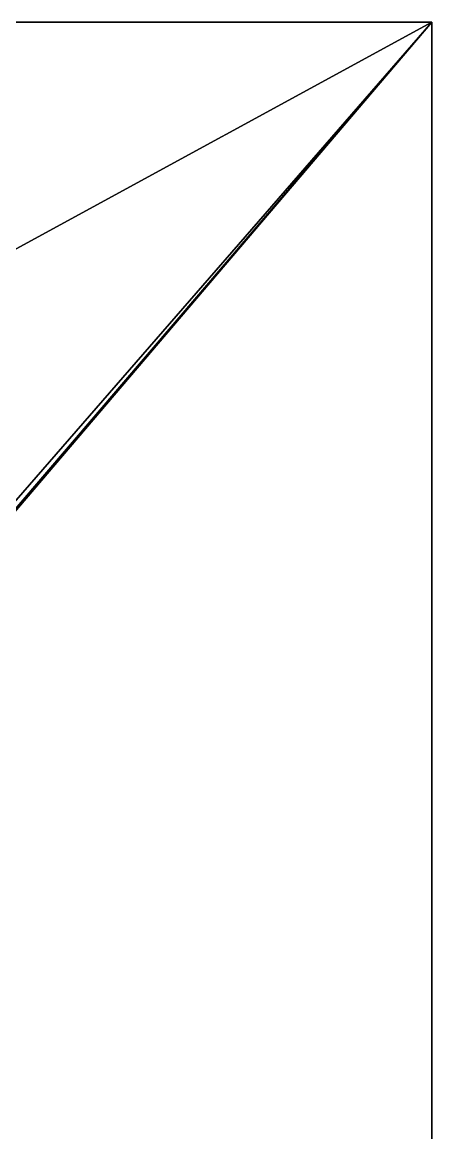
# Model space of a CAD drawing. Extents: x 0 to 258, y 0 to 209.
# Drawn here: x 218.6 to 257.7, y 102.6 to 208.7 of the extents above; entities that cross this region are included whole.
import ezdxf

# ---------------------------------------------------------------- set-up
doc = ezdxf.new("R2010")
doc.units = 0
doc.header["$MEASUREMENT"] = 0
doc.layers.add('STAIRDATA', color=21, linetype='CONTINUOUS')

msp = doc.modelspace()

# ---------------------------------------------------------------- linework, layer by layer
at = {"layer": 'STAIRDATA'}
for points in [[(257.677, 208.677, 138.28937), (0, 208.677, 138.28937), (140.30701, 165.37, 138.28937), (178.30701, 165.37, 138.28937)], [(257.677, 208.677, 121.53937), (0, 208.677, 121.53937), (0, 208.677, 138.28937), (257.677, 208.677, 138.28937)], [(178.30701, 165.37, 121.53937), (140.30701, 165.37, 121.53937), (0, 208.677, 121.53937), (257.677, 208.677, 121.53937)], [(257.677, 208.677, 0.00394), (0, 208.677, 0.00394), (0, 25.75, 0.00394), (257.677, 25.75, 0.00394)], [(257.677, 25.75), (0, 25.75), (0, 208.677), (257.677, 208.677)], [(257.677, 208.677, 121.53937), (170.38016, 106.09388, 121.53937), (173.81766, 110.59051, 121.53937)], [(170.38016, 106.09388, 121.53937), (257.677, 208.677, 121.53937), (257.677, 25.75, 121.53937)], [(257.677, 208.677, 121.53937), (173.81766, 110.59051, 121.53937), (178.30701, 117.37, 121.53937)], [(257.677, 25.75, 138.28937), (257.677, 208.677, 138.28937), (178.30701, 165.37, 138.28937), (178.30701, 117.37, 138.28937)], [(178.30701, 117.37, 121.53937), (178.30701, 165.37, 121.53937), (257.677, 208.677, 121.53937)], [(257.677, 25.75, 121.53937), (257.677, 208.677, 121.53937), (257.677, 208.677, 138.28937), (257.677, 25.75, 138.28937)], [(257.677, 25.75, 138.28937), (178.30701, 117.37, 138.28937), (173.81766, 110.59051, 138.28937)], [(257.677, 25.75, 138.28937), (173.81766, 110.59051, 138.28937), (170.38016, 106.09388, 138.28937)], [(257.677, 25.75, 138.28937), (170.38016, 106.09388, 138.28937), (166.69789, 101.79538, 138.28937)], [(257.677, 25.75, 121.53937), (166.69789, 101.79538, 121.53937), (170.38016, 106.09388, 121.53937)]]:
    msp.add_3dface(points, dxfattribs=at)

doc.saveas('drawing.dxf')
